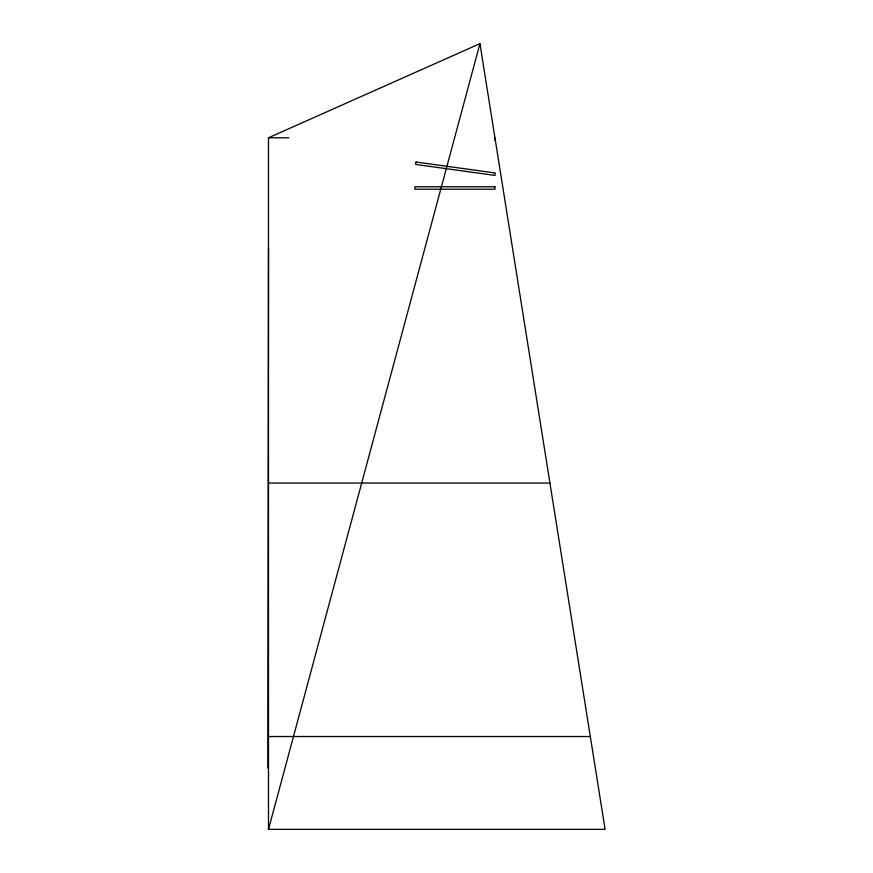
<?xml version="1.0" encoding="UTF-8"?>
<svg xmlns="http://www.w3.org/2000/svg" width="873" height="873" viewBox="0 0 873 873"><rect width="100%" height="100%" fill="white"/><g stroke="black" fill="none" stroke-linecap="round" stroke-linejoin="round"><path stroke-width="1.31" d="M267.902 768.262L268.491 247.943M268.491 829.35L479.943 43.65L268.491 137.781L268.491 829.35L605.098 829.35L479.943 43.65M268.491 137.781L288.832 137.781M268.491 483.042L549.935 483.042M268.491 736.517L590.312 736.517M494.936 137.781L494.936 140.477M415.985 162.007L415.646 164.44L494.936 175.418L495.275 172.996L415.985 162.007M494.936 186.746L414.882 186.746L414.882 189.19L494.936 189.19L494.936 186.746"/></g></svg>
